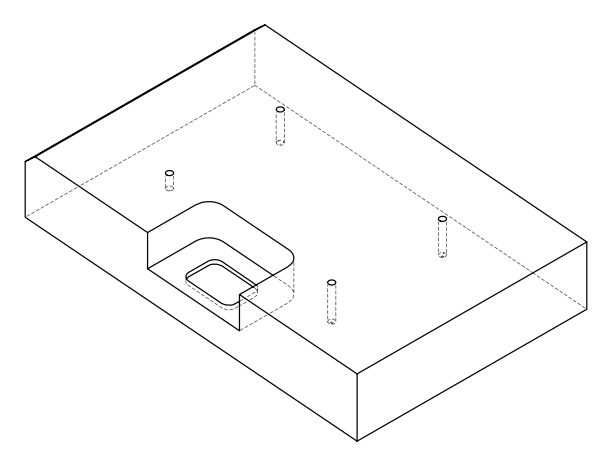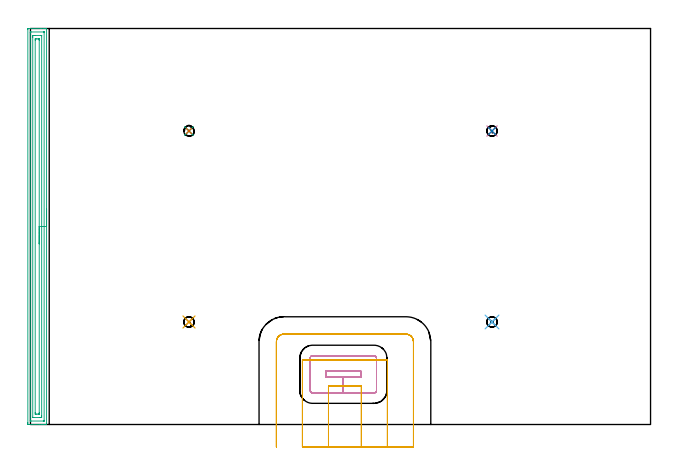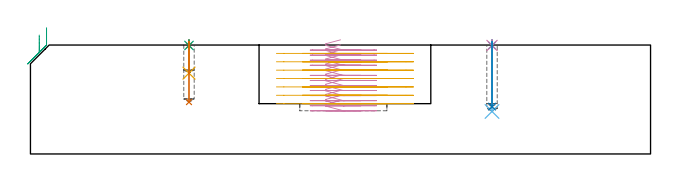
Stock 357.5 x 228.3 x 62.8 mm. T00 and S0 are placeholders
(PLAN: 11 operations, 4 tool changes, 23.2 min)
(1 SPOT_DRILL | STEP1POCKET | NXT0321_9005460120000 | 0.03 min | 0 mm3)
(2 SPOT_DRILL_1 | STEP1POCKET_1 | NXT0321_9005460120000 | 0.03 min | 0 mm3)
(3 SPOT_DRILL_2 | STEP1POCKET_2 | NXT0321_9005460120000 | 0.03 min | 1 mm3)
(4 SPOT_DRILL_3 | STEP1POCKET_3 | NXT0321_9005460120000 | 0.03 min | 0 mm3)
(5 DRILL_BLIND_HOLE_INTO_CENTER | STEP1POCKET | UGT0301_025 | 0.07 min | 420 mm3)
(6 DRILL_BLIND_HOLE_INTO_CENTER_1 | STEP1POCKET_1 | UGT0301_025 | 0.16 min | 1038 mm3)
(7 DRILL_BLIND_HOLE_INTO_CENTER_2 | STEP1POCKET_2 | UGT0301_025 | 0.14 min | 887 mm3)
(8 DRILL_BLIND_HOLE_INTO_CENTER_3 | STEP1POCKET_3 | UGT0301_025 | 0.15 min | 961 mm3)
(9 AREA_MILL | FG_CHAMFER_SURFACE | UGT0205_001 | 7.56 min | 13317 mm3)
(10 MILL_RECTANGULAR_POCKET | POCKET_RECTANGULAR_STRAIGHT | NXT0201_011 | Follow Part, ap 3, ae 75% | 5.74 min | 61976 mm3)
(11 MILL_SLOT | SLOT_PARTIAL_RECTANGULAR | UGT0201_094 | Follow Part, ap 5, ae 75% | 9.25 min | 149595 mm3)
(TOOL NXT0321_9005460120000 | NC Spot Drill, 142deg, 12mm, Carbide, Uncoated | D12 PA142 FL30 Z2)
(TOOL UGT0301_025 | Twist Drill 6 mm | D6 PA118 FL57 Z2)
(TOOL UGT0205_001 | Chamfer Mill 20 x 3 x 45 deg. | D20 FL50 Z2)
(TOOL NXT0201_011 | ENDMILL 12mm [2P460-1200-NA 1630] | D12 FL38 Z6)
(TOOL UGT0201_094 | End mill 20 mm | D20 FL38 Z4)
(OP 1 SPOT_DRILL)
G17 G21 G94 G90
T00 M6
G54
G17 G0 G90 X91.4 Y59.1 S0 M3
G43 Z72.8 H0
G94 G81 G98 Z62.542 F250. R65.8
G80
M5
M2
(OP 2 SPOT_DRILL_1)
G17 G21 G94 G90
T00 M6
G54
G17 G0 G90 X266.1 Y59.1 S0 M3
G43 Z72.8 H0
G94 G81 G98 Z62.542 F250. R65.8
G80
M5
M2
(OP 3 SPOT_DRILL_2)
G17 G21 G94 G90
T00 M6
G54
G17 G0 G90 X91.4 Y169.2 S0 M3
G43 Z72.8 H0
G94 G81 G98 Z62.542 F250. R65.8
G80
M5
M2
(OP 4 SPOT_DRILL_3)
G17 G21 G94 G90
T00 M6
G54
G17 G0 G90 X266.1 Y169.2 S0 M3
G43 Z72.8 H0
G94 G81 G98 Z62.542 F250. R65.8
G80
M5
M2
(OP 5 DRILL_BLIND_HOLE_INTO_CENTER)
G17 G21 G94 G90
T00 M6
G54
G17 G0 G90 X91.4 Y59.1 S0 M3
G43 Z72.8 H0
G94 G81 G98 Z46.6 F250. R64.8
G80
M5
M2
(OP 6 DRILL_BLIND_HOLE_INTO_CENTER_1)
G17 G21 G94 G90
T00 M6
G54
G17 G0 G90 X266.1 Y59.1 S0 M3
G43 Z72.8 H0
G94 G81 G98 Z24.5 F250. R64.8
G80
M5
M2
(OP 7 DRILL_BLIND_HOLE_INTO_CENTER_2)
G17 G21 G94 G90
T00 M6
G54
G17 G0 G90 X91.4 Y169.2 S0 M3
G43 Z72.8 H0
G94 G81 G98 Z29.9 F250. R64.8
G80
M5
M2
(OP 8 DRILL_BLIND_HOLE_INTO_CENTER_3)
G17 G21 G94 G90
T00 M6
G54
G17 G0 G90 X266.1 Y169.2 S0 M3
G43 Z72.8 H0
G94 G81 G98 Z27.3 F250. R64.8
G80
M5
M2
(OP 9 AREA_MILL)
G17 G21 G94 G90
T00 M6
G54
G17 G0 G90 X9.3 Y124.15 S1061 M3
G43 Z72.8 H0
G94 G1 Y124.112 Z71.928 F250.
Y123.998 Z71.063
Y123.809 Z70.212
Y123.547 Z69.38
Y123.213 Z68.574
Y122.81 Z67.8
Y122.342 Z67.064
Y121.81 Z66.372
Y121.221 Z65.729
Y120.578 Z65.139
Y119.886 Z64.608
Y119.15 Z64.14
Y118.376 Z63.737
Y117.57 Z63.403
Y116.738 Z63.141
Y115.887 Z62.952
Y115.022 Z62.838
Y114.15 Z62.8
Y0.179
X9.297 Y0.01 Z62.788
X9.269 Y0.007 Z62.761
X8.881 Y0. Z62.381
X8.599 Z62.098
X7.89 Z61.385
X6.649 Z60.146
X5.23 Z58.725
X-0.976 Y0.001 Z52.521
X-1.209 Y0.003 Z52.289
X-1.492 Y0.009 Z52.006
X-1.495 Y0.103 Z52.003
X-1.499 Y0.626 Z52.001
X-1.5 Y1.154 Z52.
Y227.674
X-1.496 Y228.044 Z52.002
X-1.492 Y228.29 Z52.006
X-1.243 Y228.3 Z52.255
X6.116 Z59.611
X7.535 Z61.032
X7.89 Z61.385
X8.599 Z62.098
X8.882 Z62.381
X9.269 Y228.293 Z62.761
X9.297 Y228.29 Z62.788
X9.3 Y228.121 Z62.8
Y114.15
X7.886 Z61.386
Y2.417
X7.885 Y2.191 Z61.385
X7.882 Y2.08 Z61.382
X7.879 Y2.027 Z61.379
X7.873 Y2.01 Z61.373
X7.823 Y2.008 Z61.323
X7.412 Y2.001 Z60.912
X0.32 Y2. Z53.82
X0.055 Y2.003 Z53.555
X-0.06 Y2.007 Z53.44
X-0.078 Y2.01 Z53.422
X-0.081 Y2.027 Z53.419
X-0.084 Y2.081 Z53.416
X-0.085 Y2.19 Z53.415
X-0.086 Y2.409 Z53.414
Y225.883
X-0.085 Y226.109 Z53.415
X-0.082 Y226.22 Z53.418
X-0.079 Y226.273 Z53.421
X-0.073 Y226.29 Z53.427
X-0.023 Y226.292 Z53.477
X0.388 Y226.299 Z53.888
X7.48 Y226.3 Z60.98
X7.745 Y226.297 Z61.245
X7.86 Y226.293 Z61.36
X7.878 Y226.29 Z61.378
X7.881 Y226.273 Z61.381
X7.884 Y226.219 Z61.384
X7.885 Y226.11 Z61.385
X7.886 Y225.891 Z61.386
Y114.15
X6.471 Z59.971
Y5.095
X6.47 Y4.738 Z59.97
X6.467 Y4.201 Z59.967
X6.465 Y4.031 Z59.965
X6.307 Y4.009 Z59.807
X6.116 Y4.005 Z59.616
X5.429 Y4. Z58.929
X5.23 Z58.73
X1.883 Z55.383
X1.683 Y4.001 Z55.183
X1.484 Y4.003 Z54.984
X1.351 Y4.008 Z54.851
X1.334 Y4.01 Z54.834
X1.332 Y4.016 Z54.832
X1.33 Y4.039 Z54.83
X1.329 Y4.082 Z54.829
X1.328 Y4.201 Z54.828
X1.329 Y223.205 Z54.829
X1.33 Y223.562 Z54.83
X1.333 Y224.099 Z54.833
X1.335 Y224.269 Z54.835
X1.493 Y224.291 Z54.993
X1.683 Y224.295 Z55.183
X2.371 Y224.3 Z55.871
X2.57 Z56.07
X5.917 Z59.417
X6.116 Y224.299 Z59.616
X6.316 Y224.297 Z59.816
X6.448 Y224.292 Z59.948
X6.466 Y224.29 Z59.966
X6.468 Y224.284 Z59.968
X6.47 Y224.261 Z59.97
X6.471 Y224.218 Z59.971
Y224.099
Y114.15
X5.057 Z58.557
Y6.883
X5.054 Y6.166 Z58.554
X5.051 Y6.061 Z58.551
X5.048 Y6.01 Z58.548
X5. Y6.008 Z58.5
X4.781 Y6.004 Z58.281
X4.343 Y6. Z57.843
X3.457 Z56.957
X3.016 Y6.004 Z56.516
X2.801 Y6.008 Z56.301
X2.753 Y6.01 Z56.253
X2.75 Y6.045 Z56.25
X2.747 Y6.11 Z56.247
X2.743 Y6.709 Z56.243
Y6.883
Y221.417
X2.746 Y222.134 Z56.246
X2.749 Y222.239 Z56.249
X2.752 Y222.29 Z56.252
X2.8 Y222.292 Z56.3
X3.019 Y222.296 Z56.519
X3.457 Y222.3 Z56.957
X4.343 Z57.843
X4.784 Y222.296 Z58.284
X4.999 Y222.292 Z58.499
X5.047 Y222.29 Z58.547
X5.05 Y222.255 Z58.55
X5.053 Y222.19 Z58.553
X5.057 Y221.592 Z58.557
Y221.417
Y114.15
Y113.278 Z58.595
Y112.414 Z58.709
Y111.562 Z58.898
Y110.73 Z59.16
Y109.924 Z59.494
Y109.15 Z59.897
Y108.414 Z60.366
Y107.722 Z60.897
Y107.079 Z61.486
Y106.49 Z62.129
Y105.958 Z62.822
Y105.49 Z63.557
Y105.087 Z64.331
Y104.753 Z65.137
Y104.491 Z65.969
Y104.302 Z66.821
Y104.188 Z67.686
Y104.15 Z68.557
G0 Z72.8
M5
M2
(OP 10 MILL_RECTANGULAR_POCKET)
G17 G21 G94 G90
T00 M6
G54
G17 G0 G90 X178.776 Y30.7 S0 M3
G43 Z72.8 H1
Z65.8
G94 G1 X170.3 Z63.529 F250.
Y27.2 Z62.591
X180.4 Z59.885
X190.5 F500.
Y30.7
X170.3
Y27.2
X180.4
Y18.2
X198.1
G3 X199.5 Y19.6 R1.4
G1 Y38.3
G3 X198.1 Y39.7 R1.4
G1 X162.7
G3 X161.3 Y38.3 R1.4
G1 Y19.6
G3 X162.7 Y18.2 R1.4
G1 X180.4
X181.4
G0 X178.776 Y30.7 Z62.885
G1 X170.3 Z60.613 F250.
Y27.2 Z59.675
X180.4 Z56.969
X190.5 F500.
Y30.7
X170.3
Y27.2
X180.4
Y18.2
X198.1
G3 X199.5 Y19.6 R1.4
G1 Y38.3
G3 X198.1 Y39.7 R1.4
G1 X162.7
G3 X161.3 Y38.3 R1.4
G1 Y19.6
G3 X162.7 Y18.2 R1.4
G1 X180.4
X181.4
G0 X178.776 Y30.7 Z59.969
G1 X170.3 Z57.698 F250.
Y27.2 Z56.76
X180.4 Z54.054
X190.5 F500.
Y30.7
X170.3
Y27.2
X180.4
Y18.2
X198.1
G3 X199.5 Y19.6 R1.4
G1 Y38.3
G3 X198.1 Y39.7 R1.4
G1 X162.7
G3 X161.3 Y38.3 R1.4
G1 Y19.6
G3 X162.7 Y18.2 R1.4
G1 X180.4
X181.4
G0 X178.776 Y30.7 Z57.054
G1 X170.3 Z54.783 F250.
Y27.2 Z53.845
X180.4 Z51.138
X190.5 F500.
Y30.7
X170.3
Y27.2
X180.4
Y18.2
X198.1
G3 X199.5 Y19.6 R1.4
G1 Y38.3
G3 X198.1 Y39.7 R1.4
G1 X162.7
G3 X161.3 Y38.3 R1.4
G1 Y19.6
G3 X162.7 Y18.2 R1.4
G1 X180.4
X181.4
G0 X178.776 Y30.7 Z54.138
G1 X170.3 Z51.867 F250.
Y27.2 Z50.929
X180.4 Z48.223
X190.5 F500.
Y30.7
X170.3
Y27.2
X180.4
Y18.2
X198.1
G3 X199.5 Y19.6 R1.4
G1 Y38.3
G3 X198.1 Y39.7 R1.4
G1 X162.7
G3 X161.3 Y38.3 R1.4
G1 Y19.6
G3 X162.7 Y18.2 R1.4
G1 X180.4
X181.4
G0 X178.776 Y30.7 Z51.223
G1 X170.3 Z48.952 F250.
Y27.2 Z48.014
X180.4 Z45.308
X190.5 F500.
Y30.7
X170.3
Y27.2
X180.4
Y18.2
X198.1
G3 X199.5 Y19.6 R1.4
G1 Y38.3
G3 X198.1 Y39.7 R1.4
G1 X162.7
G3 X161.3 Y38.3 R1.4
G1 Y19.6
G3 X162.7 Y18.2 R1.4
G1 X180.4
X181.4
G0 X178.776 Y30.7 Z48.308
G1 X170.3 Z46.036 F250.
Y27.2 Z45.099
X180.4 Z42.392
X190.5 F500.
Y30.7
X170.3
Y27.2
X180.4
Y18.2
X198.1
G3 X199.5 Y19.6 R1.4
G1 Y38.3
G3 X198.1 Y39.7 R1.4
G1 X162.7
G3 X161.3 Y38.3 R1.4
G1 Y19.6
G3 X162.7 Y18.2 R1.4
G1 X180.4
X181.4
G0 X178.776 Y30.7 Z45.392
G1 X170.3 Z43.121 F250.
Y27.2 Z42.183
X180.4 Z39.477
X190.5 F500.
Y30.7
X170.3
Y27.2
X180.4
Y18.2
X198.1
G3 X199.5 Y19.6 R1.4
G1 Y38.3
G3 X198.1 Y39.7 R1.4
G1 X162.7
G3 X161.3 Y38.3 R1.4
G1 Y19.6
G3 X162.7 Y18.2 R1.4
G1 X180.4
X181.4
G0 X178.776 Y30.7 Z42.477
G1 X170.3 Z40.206 F250.
Y27.2 Z39.268
X180.4 Z36.562
X190.5 F500.
Y30.7
X170.3
Y27.2
X180.4
Y18.2
X198.1
G3 X199.5 Y19.6 R1.4
G1 Y38.3
G3 X198.1 Y39.7 R1.4
G1 X162.7
G3 X161.3 Y38.3 R1.4
G1 Y19.6
G3 X162.7 Y18.2 R1.4
G1 X180.4
X181.4
G0 X178.776 Y30.7 Z39.562
G1 X170.3 Z37.29 F250.
Y27.2 Z36.352
X180.4 Z33.646
X190.5 F500.
Y30.7
X170.3
Y27.2
X180.4
Y18.2
X198.1
G3 X199.5 Y19.6 R1.4
G1 Y38.3
G3 X198.1 Y39.7 R1.4
G1 X162.7
G3 X161.3 Y38.3 R1.4
G1 Y19.6
G3 X162.7 Y18.2 R1.4
G1 X180.4
X181.4
G0 X178.776 Y30.7 Z36.646
G1 X170.3 Z34.375 F250.
Y27.2 Z33.437
X180.4 Z30.731
X190.5 F500.
Y30.7
X170.3
Y27.2
X180.4
Y18.2
X198.1
G3 X199.5 Y19.6 R1.4
G1 Y38.3
G3 X198.1 Y39.7 R1.4
G1 X162.7
G3 X161.3 Y38.3 R1.4
G1 Y19.6
G3 X162.7 Y18.2 R1.4
G1 X180.4
X181.4
G0 X178.776 Y30.7 Z33.731
G1 X170.3 Z31.459 F250.
Y27.2 Z30.522
X180.4 Z27.815
X190.5 F500.
Y30.7
X170.3
Y27.2
X180.4
Y18.2
X198.1
G3 X199.5 Y19.6 R1.4
G1 Y38.3
G3 X198.1 Y39.7 R1.4
G1 X162.7
G3 X161.3 Y38.3 R1.4
G1 Y19.6
G3 X162.7 Y18.2 R1.4
G1 X180.4
X181.4
G0 X178.776 Y30.7 Z30.815
G1 X170.3 Z28.544 F250.
Y27.2 Z27.606
X180.4 Z24.9
X190.5 F500.
Y30.7
X170.3
Y27.2
X180.4
Y18.2
X198.1
G3 X199.5 Y19.6 R1.4
G1 Y38.3
G3 X198.1 Y39.7 R1.4
G1 X162.7
G3 X161.3 Y38.3 R1.4
G1 Y19.6
G3 X162.7 Y18.2 R1.4
G1 X180.4
X181.4
G0 Z72.8
M5
M2
(OP 11 MILL_SLOT)
G17 G21 G94 G90
T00 M6
G54
G17 G0 G90 X190.8 Y-13. S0 M3
G43 Z72.8 H0
Z57.971
G94 G1 Y-10. F250.
Y22.1 F500.
X171.8
Y-10.
Y-13. F250.
X205.8
Y-10.
Y37.1 F500.
X156.8
Y-10.
Y-13. F250.
X220.8
Y-10.
Y47.8 F500.
G3 X216.5 Y52.1 R4.3
G1 X146.1
G3 X141.8 Y47.8 R4.3
G1 Y-10.
Y-13. F250.
G0 X190.8 Z53.143
G1 Y-10.
Y22.1 F500.
X171.8
Y-10.
Y-13. F250.
X205.8
Y-10.
Y37.1 F500.
X156.8
Y-10.
Y-13. F250.
X220.8
Y-10.
Y47.8 F500.
G3 X216.5 Y52.1 R4.3
G1 X146.1
G3 X141.8 Y47.8 R4.3
G1 Y-10.
Y-13. F250.
G0 X190.8 Z48.314
G1 Y-10.
Y22.1 F500.
X171.8
Y-10.
Y-13. F250.
X205.8
Y-10.
Y37.1 F500.
X156.8
Y-10.
Y-13. F250.
X220.8
Y-10.
Y47.8 F500.
G3 X216.5 Y52.1 R4.3
G1 X146.1
G3 X141.8 Y47.8 R4.3
G1 Y-10.
Y-13. F250.
G0 X190.8 Z43.486
G1 Y-10.
Y22.1 F500.
X171.8
Y-10.
Y-13. F250.
X205.8
Y-10.
Y37.1 F500.
X156.8
Y-10.
Y-13. F250.
X220.8
Y-10.
Y47.8 F500.
G3 X216.5 Y52.1 R4.3
G1 X146.1
G3 X141.8 Y47.8 R4.3
G1 Y-10.
Y-13. F250.
G0 X190.8 Z38.657
G1 Y-10.
Y22.1 F500.
X171.8
Y-10.
Y-13. F250.
X205.8
Y-10.
Y37.1 F500.
X156.8
Y-10.
Y-13. F250.
X220.8
Y-10.
Y47.8 F500.
G3 X216.5 Y52.1 R4.3
G1 X146.1
G3 X141.8 Y47.8 R4.3
G1 Y-10.
Y-13. F250.
G0 X190.8 Z33.829
G1 Y-10.
Y22.1 F500.
X171.8
Y-10.
Y-13. F250.
X205.8
Y-10.
Y37.1 F500.
X156.8
Y-10.
Y-13. F250.
X220.8
Y-10.
Y47.8 F500.
G3 X216.5 Y52.1 R4.3
G1 X146.1
G3 X141.8 Y47.8 R4.3
G1 Y-10.
Y-13. F250.
G0 X190.8 Z29.
G1 Y-10.
Y22.1 F500.
X171.8
Y-10.
Y-13. F250.
X205.8
Y-10.
Y37.1 F500.
X156.8
Y-10.
Y-13. F250.
X220.8
Y-10.
Y47.8 F500.
G3 X216.5 Y52.1 R4.3
G1 X146.1
G3 X141.8 Y47.8 R4.3
G1 Y-10.
Y-13. F250.
G0 Z72.8
M5
M2
